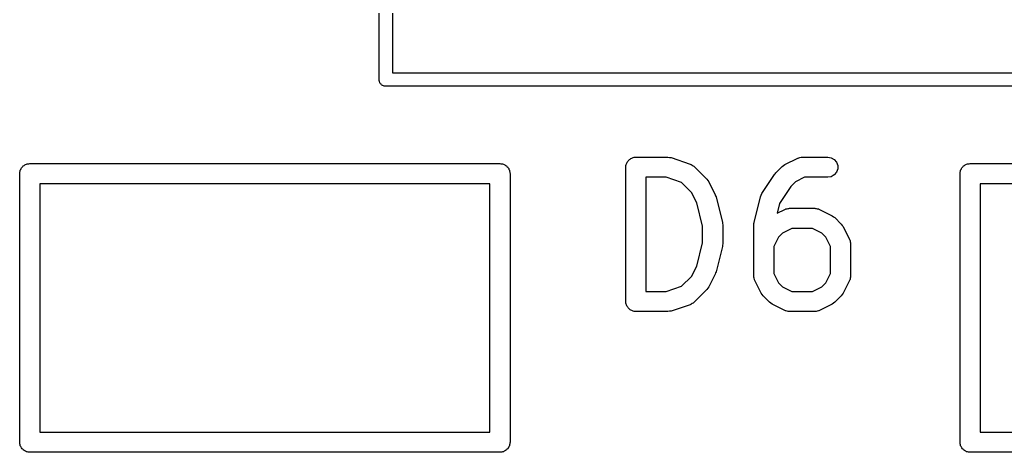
# Model space of a CAD drawing. Extents: x 1 to 57, y -99 to 45.
# Drawn here: x 35.17 to 42.51, y -23.57 to -20.35 of the extents above; entities that cross this region are included whole.
import ezdxf

# ---------------------------------------------------------------- set-up
doc = ezdxf.new("R2010")
doc.units = 0
doc.header["$MEASUREMENT"] = 0
doc.layers.add('BLACK', color=7, linetype='CONTINUOUS')

msp = doc.modelspace()

# ---------------------------------------------------------------- linework, layer by layer
at = {"layer": 'Black'}
for p, q in [((37.85, -20.8), (37.85, -18.2)), ((37.95, -18.25), (37.95, -20.75)), ((37.95, -20.75), (43.05, -20.75)), ((37.8508, -20.8043), (37.85, -20.8)), ((37.8508, -20.8087), (37.8508, -20.8043)), ((37.8523, -20.8128), (37.8508, -20.8087)), ((37.853, -20.8171), (37.8523, -20.8128)), ((37.8552, -20.8209), (37.853, -20.8171)), ((37.8567, -20.825), (37.8552, -20.8209)), ((37.8595, -20.8284), (37.8567, -20.825)), ((37.8617, -20.8321), (37.8595, -20.8284)), ((37.865, -20.835), (37.8617, -20.8321)), ((37.8679, -20.8383), (37.865, -20.835)), ((37.8716, -20.8405), (37.8679, -20.8383)), ((37.875, -20.8433), (37.8716, -20.8405)), ((37.8791, -20.8448), (37.875, -20.8433)), ((37.8829, -20.847), (37.8791, -20.8448)), ((37.8872, -20.8477), (37.8829, -20.847)), ((37.8913, -20.8492), (37.8872, -20.8477)), ((37.8957, -20.8492), (37.8913, -20.8492)), ((37.9, -20.85), (37.8957, -20.8492)), ((43.1, -20.85), (37.9, -20.85)), ((39.6914, -21.4267), (39.6947, -21.421)), ((39.6947, -21.421), (39.697, -21.4149)), ((39.697, -21.4149), (39.7012, -21.4099)), ((39.7012, -21.4099), (39.7045, -21.4042)), ((39.7045, -21.4042), (39.7095, -21.4)), ((39.7095, -21.4), (39.7137, -21.3949)), ((39.7137, -21.3949), (39.7194, -21.3916)), ((39.7194, -21.3916), (39.7244, -21.3874)), ((39.7244, -21.3874), (39.7306, -21.3852)), ((39.7306, -21.3852), (39.7363, -21.3819)), ((39.7363, -21.3819), (39.7427, -21.3808)), ((39.7427, -21.3808), (39.7489, -21.3785)), ((39.7489, -21.3785), (39.7554, -21.3785)), ((39.7554, -21.3785), (39.7619, -21.3774)), ((39.7619, -21.3774), (40, -21.3774)), ((40, -21.3774), (40.0118, -21.3795)), ((40.0118, -21.3795), (40.0237, -21.3812)), ((40.0237, -21.3812), (40.1666, -21.4288)), ((40.8712, -21.4329), (40.9665, -21.3853)), ((40.9665, -21.3853), (40.9706, -21.3841)), ((40.9706, -21.3841), (40.9743, -21.3819)), ((40.9743, -21.3819), (40.983, -21.3804)), ((40.983, -21.3804), (40.9914, -21.3779)), ((40.9914, -21.3779), (40.9957, -21.3781)), ((40.9957, -21.3781), (41, -21.3774)), ((41, -21.3774), (41.1905, -21.3774)), ((41.1905, -21.3774), (41.2161, -21.3819)), ((41.2161, -21.3819), (41.2387, -21.3949)), ((41.2387, -21.3949), (41.2554, -21.4149)), ((41.2554, -21.4149), (41.2643, -21.4394)), ((35.175, -21.5), (35.1761, -21.4935)), ((35.1761, -21.487), (35.1784, -21.4808)), ((35.1761, -21.4935), (35.1761, -21.487)), ((35.1784, -21.4808), (35.1795, -21.4743)), ((35.1795, -21.4743), (35.1828, -21.4687)), ((35.1828, -21.4687), (35.185, -21.4625)), ((35.185, -21.4625), (35.1893, -21.4575)), ((35.1893, -21.4575), (35.1925, -21.4518)), ((35.1925, -21.4518), (35.1976, -21.4476)), ((35.1976, -21.4476), (35.2018, -21.4425)), ((35.2018, -21.4425), (35.2075, -21.4393)), ((35.2075, -21.4393), (35.2125, -21.435)), ((35.2125, -21.435), (35.2187, -21.4328)), ((35.2187, -21.4328), (35.2243, -21.4295)), ((35.2243, -21.4295), (35.2308, -21.4284)), ((35.2308, -21.4284), (35.237, -21.4261)), ((35.237, -21.4261), (35.2435, -21.4261)), ((35.2435, -21.4261), (35.25, -21.425)), ((35.25, -21.425), (38.75, -21.425)), ((38.75, -21.425), (38.7565, -21.4261)), ((38.7565, -21.4261), (38.763, -21.4261)), ((38.763, -21.4261), (38.7692, -21.4284)), ((38.7692, -21.4284), (38.7757, -21.4295)), ((38.7757, -21.4295), (38.7813, -21.4328)), ((38.7813, -21.4328), (38.7875, -21.435)), ((38.7875, -21.435), (38.7925, -21.4393)), ((38.7925, -21.4393), (38.7982, -21.4425)), ((38.7982, -21.4425), (38.8024, -21.4476)), ((38.8024, -21.4476), (38.8075, -21.4518)), ((38.8075, -21.4518), (38.8107, -21.4575)), ((38.8107, -21.4575), (38.815, -21.4625)), ((38.815, -21.4625), (38.8172, -21.4687)), ((38.8172, -21.4687), (38.8205, -21.4743)), ((38.8205, -21.4743), (38.8216, -21.4808)), ((38.8216, -21.4808), (38.8239, -21.487)), ((38.8239, -21.487), (38.8239, -21.4935)), ((38.8239, -21.4935), (38.825, -21.5)), ((39.6869, -21.4524), (39.688, -21.4459)), ((39.6869, -22.4524), (39.6869, -21.4524)), ((39.688, -21.4394), (39.6903, -21.4332)), ((39.688, -21.4459), (39.688, -21.4394)), ((39.6903, -21.4332), (39.6914, -21.4267)), ((40.1666, -21.4288), (40.1704, -21.4309)), ((40.1704, -21.4309), (40.1746, -21.432)), ((40.1746, -21.432), (40.1818, -21.4371)), ((40.1818, -21.4371), (40.1895, -21.4413)), ((40.1895, -21.4413), (40.1923, -21.4445)), ((40.1923, -21.4445), (40.1959, -21.447)), ((40.1959, -21.447), (40.2911, -21.5422)), ((40.7999, -21.5007), (40.8041, -21.4946)), ((40.8041, -21.4946), (40.8517, -21.447)), ((40.8517, -21.447), (40.8616, -21.4401)), ((40.8616, -21.4401), (40.8712, -21.4329)), ((41.2554, -21.4899), (41.2387, -21.5098)), ((41.2643, -21.4654), (41.2554, -21.4899)), ((41.2643, -21.4394), (41.2643, -21.4654)), ((42.175, -21.5), (42.1761, -21.4935)), ((42.1761, -21.487), (42.1784, -21.4808)), ((42.1761, -21.4935), (42.1761, -21.487)), ((42.1784, -21.4808), (42.1795, -21.4743)), ((42.1795, -21.4743), (42.1828, -21.4687)), ((42.1828, -21.4687), (42.185, -21.4625)), ((42.185, -21.4625), (42.1893, -21.4575)), ((42.1893, -21.4575), (42.1925, -21.4518)), ((42.1925, -21.4518), (42.1976, -21.4476)), ((42.1976, -21.4476), (42.2018, -21.4425)), ((42.2018, -21.4425), (42.2075, -21.4393)), ((42.2075, -21.4393), (42.2125, -21.435)), ((42.2125, -21.435), (42.2187, -21.4328)), ((42.2187, -21.4328), (42.2243, -21.4295)), ((42.2243, -21.4295), (42.2308, -21.4284)), ((42.2308, -21.4284), (42.237, -21.4261)), ((42.237, -21.4261), (42.2435, -21.4261)), ((42.2435, -21.4261), (42.25, -21.425)), ((42.25, -21.425), (45.75, -21.425)), ((35.175, -23.5), (35.175, -21.5)), ((38.825, -21.5), (38.825, -23.5)), ((39.8369, -21.5274), (39.8369, -22.3774)), ((39.9878, -21.5274), (39.8369, -21.5274)), ((40.1023, -21.5656), (39.9878, -21.5274)), ((40.1765, -21.6397), (40.1023, -21.5656)), ((40.2911, -21.5422), (40.298, -21.552)), ((40.298, -21.552), (40.3052, -21.5617)), ((40.3052, -21.5617), (40.3528, -21.6569)), ((40.6995, -21.6489), (40.7947, -21.506)), ((40.7947, -21.506), (40.7999, -21.5007)), ((40.9492, -21.5616), (40.9154, -21.5954)), ((41.0177, -21.5274), (40.9492, -21.5616)), ((41.1905, -21.5274), (41.0177, -21.5274)), ((41.2161, -21.5229), (41.1905, -21.5274)), ((41.2387, -21.5098), (41.2161, -21.5229)), ((42.175, -23.5), (42.175, -21.5)), ((35.325, -21.575), (35.325, -23.425)), ((38.675, -21.575), (35.325, -21.575)), ((38.675, -23.425), (38.675, -21.575)), ((40.215, -21.7167), (40.1765, -21.6397)), ((40.9154, -21.5954), (40.8315, -21.7213)), ((42.325, -21.575), (42.325, -23.425)), ((45.675, -21.575), (42.325, -21.575)), ((40.2583, -21.8902), (40.215, -21.7167)), ((40.3528, -21.6569), (40.3551, -21.6648)), ((40.3551, -21.6648), (40.3585, -21.6723)), ((40.3585, -21.6723), (40.4061, -21.8628)), ((40.6415, -21.8628), (40.6891, -21.6723)), ((40.6891, -21.6723), (40.6943, -21.6607)), ((40.6943, -21.6607), (40.6995, -21.6489)), ((40.8315, -21.7213), (40.813, -21.7954)), ((40.813, -21.7954), (40.8712, -21.7663)), ((40.8712, -21.7663), (40.8754, -21.765)), ((40.8754, -21.765), (40.8791, -21.7629)), ((40.8791, -21.7629), (40.8878, -21.7613)), ((40.8878, -21.7613), (40.8962, -21.7588)), ((40.8962, -21.7588), (40.9005, -21.7591)), ((40.9005, -21.7591), (40.9048, -21.7583)), ((40.9048, -21.7583), (41.0952, -21.7583)), ((41.0952, -21.7583), (41.0995, -21.7591)), ((41.0995, -21.7591), (41.1038, -21.7588)), ((41.1038, -21.7588), (41.1122, -21.7613)), ((41.1122, -21.7613), (41.1209, -21.7629)), ((41.1209, -21.7629), (41.1246, -21.765)), ((41.1246, -21.765), (41.1288, -21.7663)), ((41.1288, -21.7663), (41.224, -21.8139)), ((40.4061, -21.8628), (40.4067, -21.8719)), ((40.6409, -21.8719), (40.6415, -21.8628)), ((41.224, -21.8139), (41.2337, -21.821)), ((41.2337, -21.821), (41.2435, -21.8279)), ((41.2435, -21.8279), (41.2911, -21.8755)), ((40.2583, -22.0146), (40.2583, -21.8902)), ((40.4067, -21.8719), (40.4083, -21.881)), ((40.4083, -21.881), (40.4083, -22.0238)), ((40.6393, -21.881), (40.6409, -21.8719)), ((40.6393, -22.2619), (40.6393, -21.881)), ((40.9225, -21.9083), (40.854, -21.9426)), ((41.0775, -21.9083), (40.9225, -21.9083)), ((41.146, -21.9426), (41.0775, -21.9083)), ((41.2911, -21.8755), (41.298, -21.8854)), ((41.298, -21.8854), (41.3052, -21.895)), ((41.3052, -21.895), (41.3528, -21.9903)), ((40.8235, -21.973), (40.7893, -22.0415)), ((40.854, -21.9426), (40.8235, -21.973)), ((41.1765, -21.973), (41.146, -21.9426)), ((41.2107, -22.0415), (41.1765, -21.973)), ((41.3528, -21.9903), (41.354, -21.9944)), ((41.354, -21.9944), (41.3562, -21.9982)), ((41.3562, -21.9982), (41.3577, -22.0068)), ((41.3577, -22.0068), (41.3602, -22.0152)), ((40.215, -22.1881), (40.2583, -22.0146)), ((40.4061, -22.042), (40.3585, -22.2325)), ((40.4067, -22.0328), (40.4061, -22.042)), ((40.4083, -22.0238), (40.4067, -22.0328)), ((40.7893, -22.0415), (40.7893, -22.2442)), ((41.2107, -22.2442), (41.2107, -22.0415)), ((41.3602, -22.0152), (41.36, -22.0196)), ((41.36, -22.0196), (41.3607, -22.0238)), ((41.3607, -22.0238), (41.3607, -22.2619)), ((40.1765, -22.2651), (40.215, -22.1881)), ((40.1023, -22.3392), (40.1765, -22.2651)), ((40.3528, -22.2478), (40.3052, -22.3431)), ((40.3551, -22.24), (40.3528, -22.2478)), ((40.3585, -22.2325), (40.3551, -22.24)), ((40.64, -22.2662), (40.6393, -22.2619)), ((40.6398, -22.2705), (40.64, -22.2662)), ((40.6423, -22.2789), (40.6398, -22.2705)), ((40.6438, -22.2876), (40.6423, -22.2789)), ((40.646, -22.2913), (40.6438, -22.2876)), ((40.6472, -22.2954), (40.646, -22.2913)), ((40.6948, -22.3907), (40.6472, -22.2954)), ((40.7893, -22.2442), (40.8235, -22.3127)), ((41.1765, -22.3127), (41.2107, -22.2442)), ((41.3528, -22.2954), (41.3052, -22.3907)), ((41.354, -22.2913), (41.3528, -22.2954)), ((41.3562, -22.2876), (41.354, -22.2913)), ((41.3577, -22.2789), (41.3562, -22.2876)), ((41.3602, -22.2705), (41.3577, -22.2789)), ((41.3607, -22.2619), (41.36, -22.2662)), ((41.36, -22.2662), (41.3602, -22.2705)), ((39.8369, -22.3774), (39.9878, -22.3774)), ((39.9878, -22.3774), (40.1023, -22.3392)), ((40.2911, -22.3626), (40.1959, -22.4578)), ((40.298, -22.3527), (40.2911, -22.3626)), ((40.3052, -22.3431), (40.298, -22.3527)), ((40.8235, -22.3127), (40.854, -22.3431)), ((40.854, -22.3431), (40.9225, -22.3774)), ((40.9225, -22.3774), (41.0775, -22.3774)), ((41.0775, -22.3774), (41.146, -22.3431)), ((41.146, -22.3431), (41.1765, -22.3127)), ((40.702, -22.4003), (40.6948, -22.3907)), ((40.7089, -22.4102), (40.702, -22.4003)), ((40.7565, -22.4578), (40.7089, -22.4102)), ((41.2911, -22.4102), (41.2435, -22.4578)), ((41.298, -22.4003), (41.2911, -22.4102)), ((41.3052, -22.3907), (41.298, -22.4003)), ((39.688, -22.4588), (39.6869, -22.4524)), ((39.688, -22.4654), (39.688, -22.4588)), ((39.6903, -22.4716), (39.688, -22.4654)), ((39.6914, -22.478), (39.6903, -22.4716)), ((39.6947, -22.4837), (39.6914, -22.478)), ((39.697, -22.4899), (39.6947, -22.4837)), ((39.7012, -22.4949), (39.697, -22.4899)), ((39.7045, -22.5006), (39.7012, -22.4949)), ((39.7095, -22.5048), (39.7045, -22.5006)), ((39.7137, -22.5098), (39.7095, -22.5048)), ((39.7194, -22.5131), (39.7137, -22.5098)), ((39.7244, -22.5173), (39.7194, -22.5131)), ((39.7306, -22.5196), (39.7244, -22.5173)), ((39.7363, -22.5229), (39.7306, -22.5196)), ((39.7427, -22.524), (39.7363, -22.5229)), ((39.7489, -22.5262), (39.7427, -22.524)), ((40.0237, -22.5235), (40.0118, -22.5253)), ((40.1666, -22.4759), (40.0237, -22.5235)), ((40.1704, -22.4739), (40.1666, -22.4759)), ((40.1746, -22.4727), (40.1704, -22.4739)), ((40.1818, -22.4677), (40.1746, -22.4727)), ((40.1895, -22.4635), (40.1818, -22.4677)), ((40.1923, -22.4603), (40.1895, -22.4635)), ((40.1959, -22.4578), (40.1923, -22.4603)), ((40.7663, -22.4647), (40.7565, -22.4578)), ((40.776, -22.4718), (40.7663, -22.4647)), ((40.8712, -22.5195), (40.776, -22.4718)), ((40.8754, -22.5207), (40.8712, -22.5195)), ((40.8791, -22.5229), (40.8754, -22.5207)), ((40.8878, -22.5244), (40.8791, -22.5229)), ((41.1209, -22.5229), (41.1122, -22.5244)), ((41.1246, -22.5207), (41.1209, -22.5229)), ((41.1288, -22.5195), (41.1246, -22.5207)), ((41.224, -22.4718), (41.1288, -22.5195)), ((41.2337, -22.4647), (41.224, -22.4718)), ((41.2435, -22.4578), (41.2337, -22.4647)), ((39.7554, -22.5262), (39.7489, -22.5262)), ((39.7619, -22.5274), (39.7554, -22.5262)), ((40, -22.5274), (39.7619, -22.5274)), ((40.0118, -22.5253), (40, -22.5274)), ((40.8962, -22.5269), (40.8878, -22.5244)), ((40.9005, -22.5266), (40.8962, -22.5269)), ((40.9048, -22.5274), (40.9005, -22.5266)), ((41.0952, -22.5274), (40.9048, -22.5274)), ((41.0995, -22.5266), (41.0952, -22.5274)), ((41.1038, -22.5269), (41.0995, -22.5266)), ((41.1122, -22.5244), (41.1038, -22.5269)), ((35.325, -23.425), (38.675, -23.425)), ((42.325, -23.425), (45.675, -23.425)), ((35.1761, -23.5065), (35.175, -23.5)), ((35.1761, -23.513), (35.1761, -23.5065)), ((35.1784, -23.5192), (35.1761, -23.513)), ((35.1795, -23.5257), (35.1784, -23.5192)), ((35.1828, -23.5313), (35.1795, -23.5257)), ((35.185, -23.5375), (35.1828, -23.5313)), ((35.1893, -23.5425), (35.185, -23.5375)), ((35.1925, -23.5482), (35.1893, -23.5425)), ((35.1976, -23.5524), (35.1925, -23.5482)), ((38.8075, -23.5482), (38.8024, -23.5524)), ((38.8107, -23.5425), (38.8075, -23.5482)), ((38.815, -23.5375), (38.8107, -23.5425)), ((38.8172, -23.5313), (38.815, -23.5375)), ((38.8205, -23.5257), (38.8172, -23.5313)), ((38.8216, -23.5192), (38.8205, -23.5257)), ((38.8239, -23.513), (38.8216, -23.5192)), ((38.825, -23.5), (38.8239, -23.5065)), ((38.8239, -23.5065), (38.8239, -23.513)), ((42.1761, -23.5065), (42.175, -23.5)), ((42.1761, -23.513), (42.1761, -23.5065)), ((42.1784, -23.5192), (42.1761, -23.513)), ((42.1795, -23.5257), (42.1784, -23.5192)), ((42.1828, -23.5313), (42.1795, -23.5257)), ((42.185, -23.5375), (42.1828, -23.5313)), ((42.1893, -23.5425), (42.185, -23.5375)), ((42.1925, -23.5482), (42.1893, -23.5425)), ((42.1976, -23.5524), (42.1925, -23.5482)), ((35.2018, -23.5575), (35.1976, -23.5524)), ((35.2075, -23.5607), (35.2018, -23.5575)), ((35.2125, -23.565), (35.2075, -23.5607)), ((35.2187, -23.5672), (35.2125, -23.565)), ((35.2243, -23.5705), (35.2187, -23.5672)), ((35.2308, -23.5716), (35.2243, -23.5705)), ((35.237, -23.5739), (35.2308, -23.5716)), ((35.2435, -23.5739), (35.237, -23.5739)), ((35.25, -23.575), (35.2435, -23.5739)), ((38.75, -23.575), (35.25, -23.575)), ((38.7565, -23.5739), (38.75, -23.575)), ((38.763, -23.5739), (38.7565, -23.5739)), ((38.7692, -23.5716), (38.763, -23.5739)), ((38.7757, -23.5705), (38.7692, -23.5716)), ((38.7813, -23.5672), (38.7757, -23.5705)), ((38.7875, -23.565), (38.7813, -23.5672)), ((38.7925, -23.5607), (38.7875, -23.565)), ((38.7982, -23.5575), (38.7925, -23.5607)), ((38.8024, -23.5524), (38.7982, -23.5575)), ((42.2018, -23.5575), (42.1976, -23.5524)), ((42.2075, -23.5607), (42.2018, -23.5575)), ((42.2125, -23.565), (42.2075, -23.5607)), ((42.2187, -23.5672), (42.2125, -23.565)), ((42.2243, -23.5705), (42.2187, -23.5672)), ((42.2308, -23.5716), (42.2243, -23.5705)), ((42.237, -23.5739), (42.2308, -23.5716)), ((42.2435, -23.5739), (42.237, -23.5739)), ((42.25, -23.575), (42.2435, -23.5739)), ((45.75, -23.575), (42.25, -23.575))]:
    msp.add_line(p, q, dxfattribs=at)

doc.saveas('drawing.dxf')
